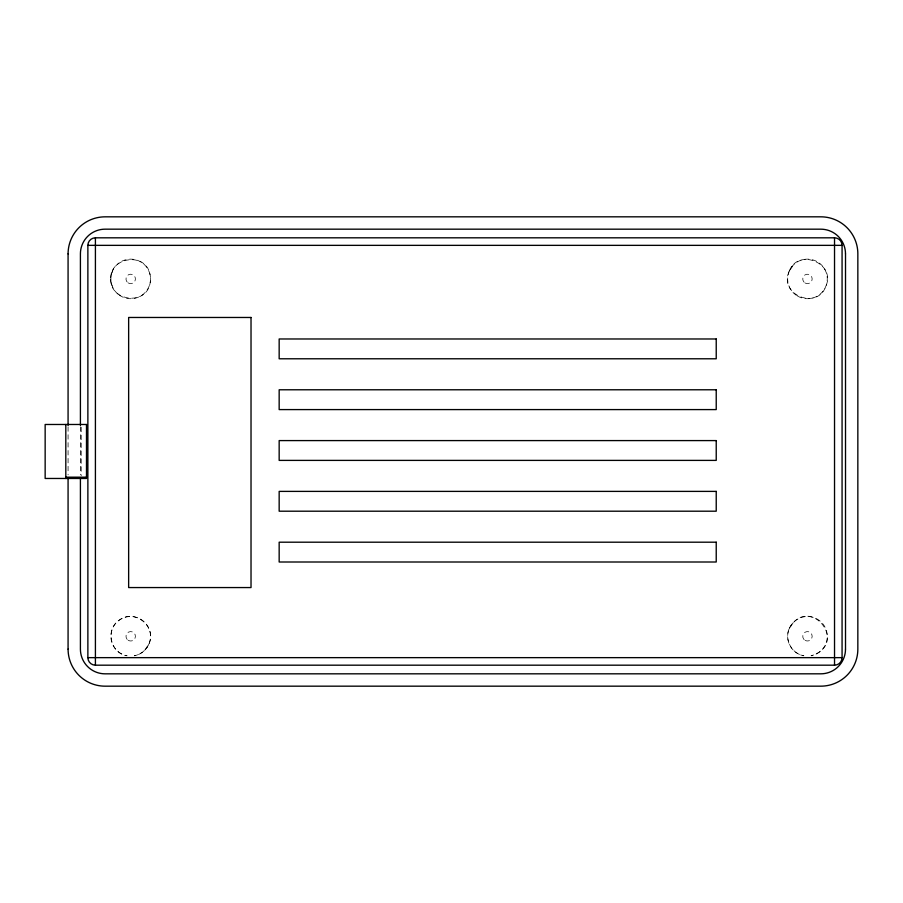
<?xml version="1.0" encoding="UTF-8"?>
<svg xmlns="http://www.w3.org/2000/svg" width="903" height="903" viewBox="0 0 903 903"><rect width="100%" height="100%" fill="white"/><g stroke="black" fill="none" stroke-linecap="round" stroke-linejoin="round"><path stroke-width="0.68" stroke-dasharray="4.51 3.39" d="M112.265 271.634C101.317 300.665 150.101 309.831 150.496 278.925C150.101 248.02 101.317 257.197 112.265 286.217M149.108 643.591C156.795 626.693 134.886 608.78 119.851 619.718C105.03 628.454 110.064 653.433 127.086 655.781A19.81 19.81 0 0 1 114.173 625.373A19.81 19.81 0 0 1 147.212 625.373A19.81 19.81 0 0 1 134.299 655.781C140.891 654.517 146.591 649.81 149.108 643.591L144.694 650.307M789.041 271.634C778.702 294.852 817.475 310.418 825.884 286.217C836.234 262.999 797.462 247.445 789.041 271.634L793.455 264.918M789.041 629.007C784.357 640.08 791.987 653.862 803.862 655.781A19.81 19.81 0 0 1 790.949 625.373A19.81 19.81 0 0 1 823.987 625.373A19.81 19.81 0 0 1 811.075 655.781C850.592 643.715 808.411 592.639 789.041 629.007L793.455 622.291M81.202 427.254L81.202 475.7M80.412 426.803L80.412 474.831M68.075 426.803L68.075 474.831M128.136 640.272A4.729 4.729 0 0 0 135.416 636.536A4.729 4.729 0 0 0 128.542 632.1A4.729 4.729 0 0 0 128.136 640.272M797.563 296.082A19.81 19.81 0 0 0 827.272 278.925A19.81 19.81 0 0 0 797.563 261.768A19.81 19.81 0 0 0 797.563 296.082M805.104 283.023A4.729 4.729 0 0 0 812.181 278.925A4.729 4.729 0 0 0 805.104 274.839A4.729 4.729 0 0 0 805.104 283.023M805.104 640.396A4.729 4.729 0 0 0 812.181 636.299A4.729 4.729 0 0 0 805.104 632.213A4.729 4.729 0 0 0 805.104 640.396M119.286 295.123A19.81 19.81 0 0 0 150.417 280.709A19.81 19.81 0 0 0 122.368 260.956A19.81 19.81 0 0 0 119.286 295.123M128.136 282.899A4.729 4.729 0 0 0 135.416 279.162A4.729 4.729 0 0 0 128.542 274.726A4.729 4.729 0 0 0 128.136 282.899"/><path stroke-width="1.35" d="M834.53 237.816L95.413 237.816A7.54 7.54 0 0 0 87.873 245.356L87.873 657.644A7.54 7.54 0 0 0 95.413 665.184L834.53 665.184A7.54 7.54 0 0 0 842.07 657.644L842.07 245.356A7.54 7.54 0 0 0 834.53 237.816L834.53 665.172M87.873 245.356L842.047 245.356M65.806 477.179L86.496 477.179M87.873 657.644L842.07 657.644M845.513 253.878L845.513 649.122M95.413 237.828L95.413 665.184M80.412 425.426L80.412 253.878A24.686 24.686 0 0 1 105.098 229.17L820.827 229.181A24.686 24.686 0 0 1 845.501 253.878M80.412 477.574L80.412 649.122A24.686 24.686 0 0 0 105.098 673.83L820.827 673.819A24.686 24.686 0 0 0 845.501 649.122M68.075 253.878L68.075 425.426M68.075 477.574L68.075 649.122M65.806 424.478L65.806 478.466M68.086 649.122A37.034 37.034 0 0 0 105.098 686.178L820.827 686.167A37.034 37.034 0 0 0 857.839 649.122L857.85 253.878A37.034 37.034 0 0 0 820.827 216.822L105.098 216.833A37.034 37.034 0 0 0 68.086 253.878M251.023 317.472L128.644 317.472L128.644 587.56L251.023 587.56L251.023 317.472M716.226 338.975L279.162 338.975L279.162 358.784L716.226 358.784L716.226 338.975M716.226 389.78L279.162 389.78L279.162 409.59L716.226 409.59L716.226 389.78M86.496 424.478L45.15 424.478L45.15 478.466L86.496 478.466L86.496 424.478M716.226 440.585L279.162 440.585L279.162 460.395L716.226 460.395L716.226 440.585M716.226 491.39L279.162 491.39L279.162 511.2L716.226 511.2L716.226 491.39M716.226 542.195L279.162 542.195L279.162 562.005L716.226 562.005L716.226 542.195"/></g></svg>
